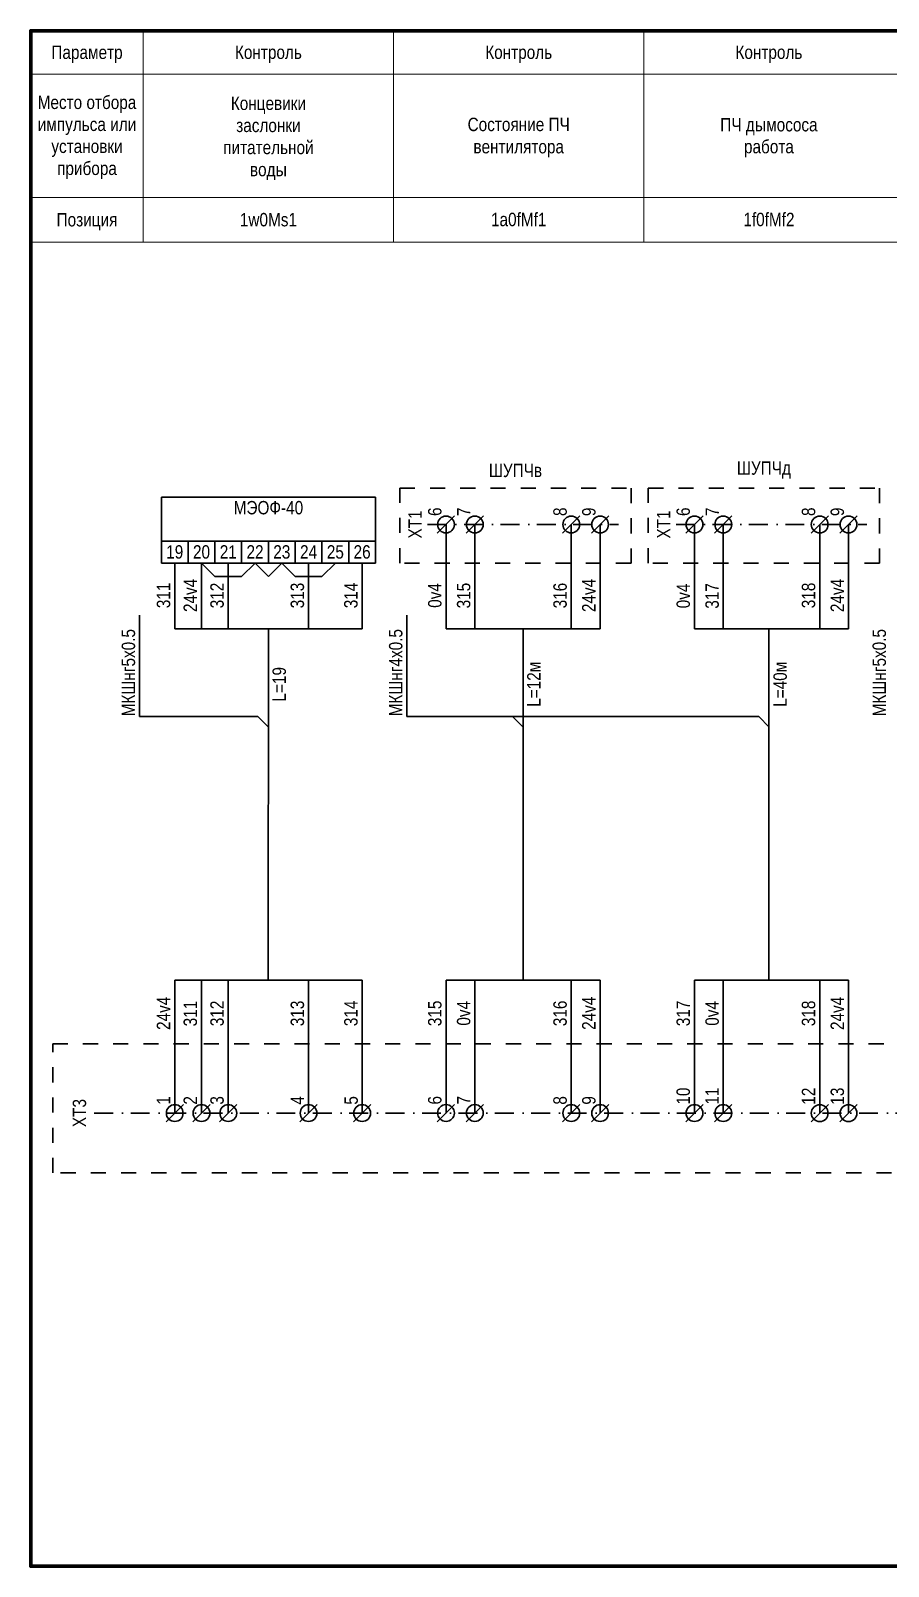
# Model space of a CAD drawing. Header units: millimetres. Extents: x -6000 to 26000, y -6000 to 26000.
# Drawn here: x 20 to 180.2, y -2535.3 to -2248.3 of the extents above; entities that cross this region are included whole.
import ezdxf

# ---------------------------------------------------------------- set-up
doc = ezdxf.new("R2010")
doc.units = ezdxf.units.MM
doc.header["$MEASUREMENT"] = 0
doc.linetypes.add('Штриховая', pattern=[5.644444, 2.822222, -2.822222])
doc.linetypes.add('Штрихпунктирная', pattern=[6.702778, 3.527778, -1.763889, 0, -1.411111])
for name, color, linetype, lineweight in [('0_Ном._пера__246', 7, 'Continuous', 100), ('2D - Общий_Ном._пера__1', 7, 'Continuous', 15), ('2D - Общий_Ном._пера__21', 7, 'Continuous', 30), ('Аннотация - Текст_Ном._пера__1', 7, 'Continuous', 15)]:
    doc.layers.add(name, color=color, linetype=linetype, lineweight=lineweight)
doc.styles.add('СГЕНЕРИР_СТИЛЬ_1', font='')
doc.styles.get('СГЕНЕРИР_СТИЛЬ_1').set_extended_font_data('Arial Narrow')

msp = doc.modelspace()

# ---------------------------------------------------------------- linework, layer by layer
at = {"layer": '0_Ном._пера__246', "color": 7, "linetype": 'Continuous', "lineweight": 100, "flags": 128}
msp.add_lwpolyline([(415, -2535.32), (415, -2248.32), (20, -2248.32), (20, -2535.32)], close=True, dxfattribs=at)
at = {"layer": '2D - Общий_Ном._пера__1', "color": 7, "linetype": 'Continuous', "lineweight": 15}
for p, q in [((41.03, -2248.32), (41.03, -2287.85)), ((41.03, -2248.32), (41.03, -2287.85)), ((87.77, -2248.32), (87.77, -2287.85)), ((134.52, -2248.32), (134.52, -2287.85)), ((134.52, -2248.32), (134.52, -2287.85)), ((20, -2256.43), (415, -2256.43)), ((20, -2279.49), (415, -2279.49)), ((20, -2287.85), (415, -2287.85))]:
    msp.add_line(p, q, dxfattribs=at)
at = {"layer": '2D - Общий_Ном._пера__21', "color": 7, "linetype": 'Continuous', "lineweight": 30}
for p, q in [((44.4, -2335.47), (84.4, -2335.47)), ((44.4, -2347.83), (44.4, -2335.47)), ((84.4, -2335.47), (84.4, -2347.83)), ((95.94, -2342.22), (99.18, -2338.99)), ((101.33, -2342.22), (104.56, -2338.99)), ((119.34, -2342.22), (122.58, -2338.99)), ((124.72, -2342.24), (127.96, -2339)), ((142.35, -2342.22), (145.59, -2338.99)), ((147.74, -2342.22), (150.97, -2338.99)), ((165.75, -2342.22), (168.99, -2338.99)), ((171.13, -2342.24), (174.37, -2339)), ((97.57, -2360.1), (97.57, -2340.6)), ((102.95, -2360.1), (102.95, -2340.6)), ((120.97, -2360.1), (120.97, -2340.6)), ((126.35, -2360.1), (126.35, -2340.61)), ((143.98, -2360.1), (143.98, -2340.6)), ((149.36, -2360.1), (149.36, -2340.6)), ((167.38, -2360.1), (167.38, -2340.6)), ((172.76, -2360.1), (172.76, -2340.61)), ((44.4, -2343.71), (84.4, -2343.71)), ((49.4, -2347.83), (49.4, -2343.71)), ((54.4, -2347.83), (54.4, -2343.71)), ((59.4, -2347.83), (59.4, -2343.71)), ((64.4, -2347.83), (64.4, -2343.71)), ((69.4, -2347.83), (69.4, -2343.71)), ((74.4, -2347.83), (74.4, -2343.71)), ((79.4, -2347.83), (79.4, -2343.71)), ((84.4, -2347.83), (44.4, -2347.83)), ((46.9, -2360.1), (46.9, -2347.83)), ((51.9, -2347.83), (54.4, -2350.33)), ((51.9, -2360.1), (51.9, -2347.83)), ((54.4, -2350.33), (59.4, -2350.33)), ((56.9, -2360.1), (56.9, -2347.83)), ((61.9, -2347.83), (59.4, -2350.33)), ((61.9, -2347.83), (64.4, -2350.33)), ((64.4, -2350.33), (66.9, -2347.83)), ((66.9, -2347.83), (69.41, -2350.33)), ((69.41, -2350.33), (74.4, -2350.33)), ((71.9, -2360.1), (71.9, -2347.83)), ((74.4, -2350.33), (76.9, -2347.83)), ((81.9, -2360.1), (81.9, -2347.83)), ((40.34, -2357.58), (40.34, -2376.52)), ((90.26, -2357.58), (90.26, -2376.52)), ((46.9, -2360.1), (81.9, -2360.1)), ((64.4, -2360.1), (64.37, -2425.77)), ((97.57, -2360.1), (126.35, -2360.1)), ((111.96, -2360.1), (111.96, -2425.78)), ((143.98, -2360.1), (172.76, -2360.1)), ((157.89, -2360.1), (157.89, -2425.78)), ((40.34, -2376.52), (62.42, -2376.52)), ((64.39, -2378.5), (62.42, -2376.52)), ((90.26, -2376.52), (155.98, -2376.52)), ((111.96, -2378.5), (109.98, -2376.52)), ((157.96, -2378.5), (155.98, -2376.52)), ((46.9, -2450.61), (46.9, -2425.76)), ((46.9, -2425.76), (81.9, -2425.78)), ((51.9, -2450.61), (51.9, -2425.78)), ((56.9, -2450.61), (56.9, -2425.78)), ((71.9, -2450.61), (71.9, -2425.78)), ((81.9, -2450.61), (81.9, -2425.78)), ((97.57, -2450.6), (97.57, -2425.78)), ((97.57, -2425.78), (126.35, -2425.78)), ((102.95, -2450.6), (102.95, -2425.78)), ((120.97, -2450.61), (120.97, -2425.78)), ((126.35, -2450.61), (126.35, -2425.78)), ((143.98, -2450.61), (143.98, -2425.78)), ((143.98, -2425.78), (172.76, -2425.78)), ((149.36, -2450.61), (149.36, -2425.78)), ((167.38, -2450.62), (167.38, -2425.78)), ((172.76, -2450.62), (172.76, -2425.78)), ((45.27, -2452.24), (48.51, -2449)), ((50.27, -2452.24), (53.51, -2449)), ((55.27, -2452.24), (58.51, -2449)), ((70.27, -2452.24), (73.51, -2449)), ((80.27, -2452.24), (83.51, -2449)), ((95.94, -2452.22), (99.18, -2448.99)), ((101.33, -2452.22), (104.56, -2448.99)), ((119.34, -2452.24), (122.58, -2449)), ((124.72, -2452.24), (127.96, -2449)), ((142.35, -2452.24), (145.59, -2449)), ((147.74, -2452.24), (150.97, -2449)), ((165.75, -2452.25), (168.99, -2449.02)), ((171.13, -2452.25), (174.37, -2449.02))]:
    msp.add_line(p, q, dxfattribs=at)
at = {"layer": '2D - Общий_Ном._пера__21', "color": 7, "linetype": 'Штриховая', "lineweight": 30}
for p, q in [((88.95, -2333.8), (132.13, -2333.8)), ((88.95, -2347.83), (88.95, -2333.8)), ((132.13, -2333.8), (132.13, -2347.83)), ((135.36, -2333.8), (178.54, -2333.8)), ((135.36, -2347.83), (135.36, -2333.8)), ((178.54, -2333.8), (178.54, -2347.83)), ((132.13, -2347.83), (88.95, -2347.83)), ((178.54, -2347.83), (135.36, -2347.83)), ((24.11, -2437.67), (412.23, -2437.67)), ((24.11, -2461.81), (24.11, -2437.67)), ((412.23, -2461.81), (24.11, -2461.81))]:
    msp.add_line(p, q, dxfattribs=at)
at = {"layer": '2D - Общий_Ном._пера__21', "color": 7, "linetype": 'Штрихпунктирная', "lineweight": 30}
for p, q in [((94.14, -2340.6), (129.78, -2340.6)), ((140.55, -2340.6), (176.2, -2340.6)), ((31.87, -2450.61), (240.56, -2450.61))]:
    msp.add_line(p, q, dxfattribs=at)
at = {"layer": '2D - Общий_Ном._пера__21', "color": 7, "linetype": 'Continuous', "lineweight": 30}
for centre in [(97.57, -2340.6), (102.95, -2340.6), (120.97, -2340.6), (126.35, -2340.61), (143.98, -2340.6), (149.36, -2340.6), (167.38, -2340.6), (172.76, -2340.61), (46.9, -2450.61), (51.9, -2450.61), (56.9, -2450.61), (71.9, -2450.61), (81.9, -2450.61), (97.57, -2450.6), (102.95, -2450.6), (120.97, -2450.61), (126.35, -2450.61), (143.98, -2450.61), (149.36, -2450.61), (167.38, -2450.62), (172.76, -2450.62)]:
    msp.add_circle(centre, 1.57, dxfattribs=at)

# ---------------------------------------------------------------- texts
at = {"layer": 'Аннотация - Текст_Ном._пера__1', "color": 7, "linetype": 'Continuous', "lineweight": 15, "char_height": 2.5, "attachment_point": 2, "style": 'СГЕНЕРИР_СТИЛЬ_1'}
for s, insert in [('\\A1;{\\pqc;\\fArial Narrow|b0|i0|c204|p34;Параметр}', (30.51, -2251.1)), ('\\A1;{\\pqc;\\fArial Narrow|b0|i0|c204|p34;Контроль}', (64.4, -2251.09)), ('\\A1;{\\pqc;\\fArial Narrow|b0|i0|c204|p34;Контроль}', (111.15, -2251.09)), ('\\A1;{\\pqc;\\fArial Narrow|b0|i0|c204|p34;Контроль}', (157.89, -2251.09)), ('\\A1;{\\pqc;\\fArial Narrow|b0|i0|c204|p34;Позиция}', (30.51, -2282.39)), ('\\A1;{\\pqc;\\fArial Narrow|b0|i0|c204|p34;1w0Ms1}', (64.4, -2282.38)), ('\\A1;{\\pqc;\\fArial Narrow|b0|i0|c204|p34;1a0fMf1}', (111.15, -2282.35)), ('\\A1;{\\pqc;\\fArial Narrow|b0|i0|c204|p34;1f0fMf\\fArial Narrow|b0|i0|c204|p34;2}', (157.89, -2282.35)), ('\\A1;{\\pqc;\\fArial Narrow|b0|i0|c204|p34;ШУПЧв}', (110.54, -2329.24)), ('\\A1;{\\pqc;\\fArial Narrow|b0|i0|c204|p34;ШУПЧд}', (156.95, -2328.8)), ('\\A1;{\\pqc;\\fArial Narrow|b0|i0|c204|p34;МЭО\\fArial Narrow|b0|i0|c204|p34;Ф\\fArial Narrow|b0|i0|c204|p34;-40}', (64.4, -2336.21)), ('\\A1;{\\pqc;\\fArial Narrow|b0|i0|c204|p34;19}', (46.9, -2344.48)), ('\\A1;{\\pqc;\\fArial Narrow|b0|i0|c204|p34;20}', (51.9, -2344.48)), ('\\A1;{\\pqc;\\fArial Narrow|b0|i0|c204|p34;21}', (56.9, -2344.48)), ('\\A1;{\\pqc;\\fArial Narrow|b0|i0|c204|p34;22}', (61.9, -2344.48)), ('\\A1;{\\pqc;\\fArial Narrow|b0|i0|c204|p34;23}', (66.9, -2344.48)), ('\\A1;{\\pqc;\\fArial Narrow|b0|i0|c204|p34;24}', (71.9, -2344.48)), ('\\A1;{\\pqc;\\fArial Narrow|b0|i0|c204|p34;25}', (76.9, -2344.48)), ('\\A1;{\\pqc;\\fArial Narrow|b0|i0|c204|p34;26}', (81.9, -2344.48))]:
    msp.add_mtext(s, dxfattribs=dict(at, insert=insert))
for s, insert, width, line_spacing_factor in [('\\A1;{\\pqc;\\fArial Narrow|b0|i0|c204|p34;Место отбора импульса или установки прибора}', (30.51, -2260.45), 21.0254, 0.986465), ('\\A1;{\\pqc;\\fArial Narrow|b0|i0|c204|p34;Концевики заслонки питательной воды}', (64.4, -2260.63), 23.3734, 0.990855), ('\\A1;{\\pqc;\\fArial Narrow|b0|i0|c204|p34;Состояние \\fArial Narrow|b0|i0|c204|p34;ПЧ вентилятора}', (111.15, -2264.58), 23.3734, 0.996855), ('\\A1;{\\pqc;\\fArial Narrow|b0|i0|c204|p34;ПЧ дымососа работа}', (157.89, -2264.63), 23.3734, 0.982786)]:
    msp.add_mtext(s, dxfattribs=dict(at, insert=insert, width=width, line_spacing_factor=line_spacing_factor))
at = {"layer": 'Аннотация - Текст_Ном._пера__1', "color": 7, "linetype": 'Continuous', "lineweight": 15, "char_height": 2.5, "attachment_point": 2, "rotation": 90, "style": 'СГЕНЕРИР_СТИЛЬ_1'}
for s, insert in [('\\A1;{\\pqc;\\fArial Narrow|b0|i0|c204|p34;XT\\fArial Narrow|b0|i0|c204|p34;1}', (90.55, -2340.6)), ('\\A1;{\\pqc;\\fArial Narrow|b0|i0|c204|p34;6}', (94.22, -2338.22)), ('\\A1;{\\pqc;\\fArial Narrow|b0|i0|c204|p34;7}', (99.64, -2338.22)), ('\\A1;{\\pqc;\\fArial Narrow|b0|i0|c204|p34;8}', (117.62, -2338.22)), ('\\A1;{\\pqc;\\fArial Narrow|b0|i0|c204|p34;9}', (123, -2338.24)), ('\\A1;{\\pqc;\\fArial Narrow|b0|i0|c204|p34;XT\\fArial Narrow|b0|i0|c204|p34;1}', (136.96, -2340.6)), ('\\A1;{\\pqc;\\fArial Narrow|b0|i0|c204|p34;6}', (140.63, -2338.22)), ('\\A1;{\\pqc;\\fArial Narrow|b0|i0|c204|p34;7}', (146.05, -2338.22)), ('\\A1;{\\pqc;\\fArial Narrow|b0|i0|c204|p34;8}', (164.03, -2338.22)), ('\\A1;{\\pqc;\\fArial Narrow|b0|i0|c204|p34;9}', (169.41, -2338.24)), ('\\A1;{\\pqc;\\fArial Narrow|b0|i0|c204|p34;31\\fArial Narrow|b0|i0|c204|p34;1}', (43.55, -2353.86)), ('\\A1;{\\pqc;\\fArial Narrow|b0|i0|c204|p34;24v\\fArial Narrow|b0|i0|c204|p34;4}', (48.55, -2353.86)), ('\\A1;{\\pqc;\\fArial Narrow|b0|i0|c204|p34;31\\fArial Narrow|b0|i0|c204|p34;2}', (53.55, -2353.88)), ('\\A1;{\\pqc;\\fArial Narrow|b0|i0|c204|p34;31\\fArial Narrow|b0|i0|c204|p34;3}', (68.55, -2353.88)), ('\\A1;{\\pqc;\\fArial Narrow|b0|i0|c204|p34;31\\fArial Narrow|b0|i0|c204|p34;4}', (78.55, -2353.87)), ('\\A1;{\\pqc;\\fArial Narrow|b0|i0|c204|p34;0v\\fArial Narrow|b0|i0|c204|p34;4}', (94.22, -2353.87)), ('\\A1;{\\pqc;\\fArial Narrow|b0|i0|c204|p34;31\\fArial Narrow|b0|i0|c204|p34;5}', (99.61, -2353.89)), ('\\A1;{\\pqc;\\fArial Narrow|b0|i0|c204|p34;3\\fArial Narrow|b0|i0|c204|p34;1\\fArial Narrow|b0|i0|c204|p34;6}', (117.62, -2353.89)), ('\\A1;{\\pqc;\\fArial Narrow|b0|i0|c204|p34;24\\fArial Narrow|b0|i0|c204|p34;v4}', (123, -2353.87)), ('\\A1;{\\pqc;\\fArial Narrow|b0|i0|c204|p34;0v\\fArial Narrow|b0|i0|c204|p34;4}', (140.63, -2353.96)), ('\\A1;{\\pqc;\\fArial Narrow|b0|i0|c204|p34;3\\fArial Narrow|b0|i0|c204|p34;17}', (146.02, -2353.96)), ('\\A1;{\\pqc;\\fArial Narrow|b0|i0|c204|p34;3\\fArial Narrow|b0|i0|c204|p34;18}', (164.03, -2353.87)), ('\\A1;{\\pqc;\\fArial Narrow|b0|i0|c204|p34;24\\fArial Narrow|b0|i0|c204|p34;v4}', (169.41, -2353.87)), ('\\A1;{\\pqc;\\fArial Narrow|b0|i0|c204|p34;МКШнг5х0.5}', (36.99, -2368.3)), ('\\A1;{\\pqc;\\fArial Narrow|b0|i0|c204|p34;МКШнг4х0.5}', (86.92, -2368.3)), ('\\A1;{\\pqc;\\fArial Narrow|b0|i0|c204|p34;МКШнг5х0.5}', (177.24, -2368.3)), ('\\A1;{\\pqc;\\fArial Narrow|b0|i0|c204|p34;L=1\\fArial Narrow|b0|i0|c204|p34;9}', (65.16, -2370.47)), ('\\A1;{\\pqc;\\fArial Narrow|b0|i0|c204|p34;L=\\fArial Narrow|b0|i0|c204|p34;12\\fArial Narrow|b0|i0|c204|p34;м}', (112.73, -2370.47)), ('\\A1;{\\pqc;\\fArial Narrow|b0|i0|c204|p34;L=\\fArial Narrow|b0|i0|c204|p34;4\\fArial Narrow|b0|i0|c204|p34;0м}', (158.73, -2370.47)), ('\\A1;{\\pqc;\\fArial Narrow|b0|i0|c204|p34;24v\\fArial Narrow|b0|i0|c204|p34;4}', (43.55, -2431.97)), ('\\A1;{\\pqc;\\fArial Narrow|b0|i0|c204|p34;31\\fArial Narrow|b0|i0|c204|p34;1}', (48.55, -2432.01)), ('\\A1;{\\pqc;\\fArial Narrow|b0|i0|c204|p34;31\\fArial Narrow|b0|i0|c204|p34;2}', (53.55, -2431.99)), ('\\A1;{\\pqc;\\fArial Narrow|b0|i0|c204|p34;31\\fArial Narrow|b0|i0|c204|p34;3}', (68.55, -2431.99)), ('\\A1;{\\pqc;\\fArial Narrow|b0|i0|c204|p34;31\\fArial Narrow|b0|i0|c204|p34;4}', (78.55, -2431.98)), ('\\A1;{\\pqc;\\fArial Narrow|b0|i0|c204|p34;31\\fArial Narrow|b0|i0|c204|p34;5}', (94.22, -2431.98)), ('\\A1;{\\pqc;\\fArial Narrow|b0|i0|c204|p34;0v\\fArial Narrow|b0|i0|c204|p34;4}', (99.61, -2431.96)), ('\\A1;{\\pqc;\\fArial Narrow|b0|i0|c204|p34;3\\fArial Narrow|b0|i0|c204|p34;1\\fArial Narrow|b0|i0|c204|p34;6}', (117.62, -2431.98)), ('\\A1;{\\pqc;\\fArial Narrow|b0|i0|c204|p34;24\\fArial Narrow|b0|i0|c204|p34;v4}', (123, -2431.96)), ('\\A1;{\\pqc;\\fArial Narrow|b0|i0|c204|p34;3\\fArial Narrow|b0|i0|c204|p34;17}', (140.63, -2431.98)), ('\\A1;{\\pqc;\\fArial Narrow|b0|i0|c204|p34;0v\\fArial Narrow|b0|i0|c204|p34;4}', (146.02, -2431.98)), ('\\A1;{\\pqc;\\fArial Narrow|b0|i0|c204|p34;3\\fArial Narrow|b0|i0|c204|p34;18}', (164.03, -2431.98)), ('\\A1;{\\pqc;\\fArial Narrow|b0|i0|c204|p34;24\\fArial Narrow|b0|i0|c204|p34;v4}', (169.41, -2431.98)), ('\\A1;{\\pqc;\\fArial Narrow|b0|i0|c204|p34;XT\\fArial Narrow|b0|i0|c204|p34;3}', (27.84, -2450.61)), ('\\A1;{\\pqc;\\fArial Narrow|b0|i0|c204|p34;1}', (43.55, -2448.24)), ('\\A1;{\\pqc;\\fArial Narrow|b0|i0|c204|p34;2}', (48.55, -2448.24)), ('\\A1;{\\pqc;\\fArial Narrow|b0|i0|c204|p34;3}', (53.55, -2448.24)), ('\\A1;{\\pqc;\\fArial Narrow|b0|i0|c204|p34;4}', (68.56, -2448.24)), ('\\A1;{\\pqc;\\fArial Narrow|b0|i0|c204|p34;5}', (78.59, -2448.24)), ('\\A1;{\\pqc;\\fArial Narrow|b0|i0|c204|p34;6}', (94.22, -2448.22)), ('\\A1;{\\pqc;\\fArial Narrow|b0|i0|c204|p34;7}', (99.64, -2448.22)), ('\\A1;{\\pqc;\\fArial Narrow|b0|i0|c204|p34;8}', (117.62, -2448.24)), ('\\A1;{\\pqc;\\fArial Narrow|b0|i0|c204|p34;9}', (123, -2448.24)), ('\\A1;{\\pqc;\\fArial Narrow|b0|i0|c204|p34;10}', (140.63, -2447.44)), ('\\A1;{\\pqc;\\fArial Narrow|b0|i0|c204|p34;11}', (146.02, -2447.44)), ('\\A1;{\\pqc;\\fArial Narrow|b0|i0|c204|p34;12}', (164.03, -2447.45)), ('\\A1;{\\pqc;\\fArial Narrow|b0|i0|c204|p34;13}', (169.41, -2447.45))]:
    msp.add_mtext(s, dxfattribs=dict(at, insert=insert))

doc.saveas('drawing.dxf')
